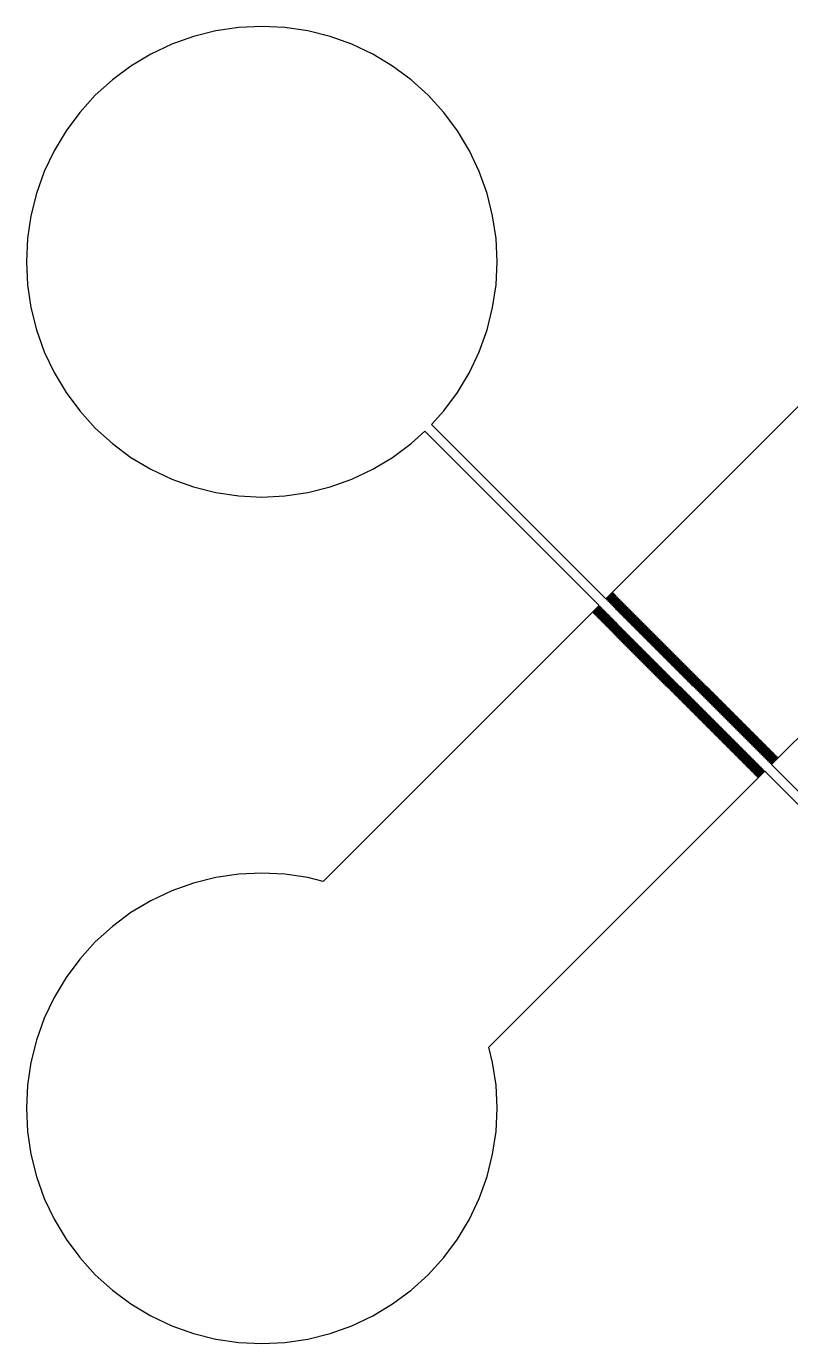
# Model space of a CAD drawing. Extents: x -73 to 181, y -8 to 80.
# Drawn here: x 2 to 10.12, y 2 to 16 of the extents above; entities that cross this region are included whole.
import ezdxf

# ---------------------------------------------------------------- set-up
doc = ezdxf.new("R2010")
doc.units = 0

msp = doc.modelspace()

# ---------------------------------------------------------------- linework, layer by layer
for p, q in [((4.25775, 15.9851), (4.01508, 15.9491)), ((4.50279, 15.9972), (4.25775, 15.9851)), ((4.74785, 15.9851), (4.50279, 15.9972)), ((4.99051, 15.9491), (4.74785, 15.9851)), ((3.77708, 15.8895), (3.54608, 15.8069)), ((4.01508, 15.9491), (3.77708, 15.8895)), ((5.2285, 15.8895), (4.99051, 15.9491)), ((5.4595, 15.8069), (5.2285, 15.8895)), ((3.3243, 15.702), (3.11388, 15.5759)), ((3.54608, 15.8069), (3.3243, 15.702)), ((5.68129, 15.702), (5.4595, 15.8069)), ((5.89171, 15.5759), (5.68129, 15.702)), ((3.11388, 15.5759), (2.91681, 15.4297)), ((6.08878, 15.4297), (5.89171, 15.5759)), ((2.91681, 15.4297), (2.73503, 15.265)), ((6.27057, 15.265), (6.08878, 15.4297)), ((2.73503, 15.265), (2.57027, 15.0832)), ((6.43533, 15.0832), (6.27057, 15.265)), ((2.57027, 15.0832), (2.42413, 14.8861)), ((6.58147, 14.8861), (6.43533, 15.0832)), ((2.42413, 14.8861), (2.29799, 14.6757)), ((6.7076, 14.6757), (6.58147, 14.8861)), ((2.29799, 14.6757), (2.19312, 14.4539)), ((6.81248, 14.4539), (6.7076, 14.6757)), ((2.19312, 14.4539), (2.11046, 14.2229)), ((6.89514, 14.2229), (6.81248, 14.4539)), ((2.11046, 14.2229), (2.05084, 13.9849)), ((6.95474, 13.9849), (6.89514, 14.2229)), ((2.05084, 13.9849), (2.01485, 13.7422)), ((6.99077, 13.7422), (6.95474, 13.9849)), ((2.01485, 13.7422), (2.00281, 13.4972)), ((7.00279, 13.4972), (6.99077, 13.7422)), ((2.00281, 13.4972), (2.01485, 13.2521)), ((6.99075, 13.2521), (7.00279, 13.4972)), ((2.01485, 13.2521), (2.05084, 13.0095)), ((6.95476, 13.0094), (6.99075, 13.2521)), ((2.05084, 13.0095), (2.11046, 12.7715)), ((6.89514, 12.7715), (6.95476, 13.0094)), ((2.11046, 12.7715), (2.19312, 12.5405)), ((6.81248, 12.5405), (6.89514, 12.7715)), ((11.086, 12.8467), (8.155, 9.91568)), ((2.19312, 12.5405), (2.29799, 12.3187)), ((6.7076, 12.3187), (6.81248, 12.5405)), ((2.29799, 12.3187), (2.42413, 12.1083)), ((6.58147, 12.1083), (6.7076, 12.3187)), ((2.42413, 12.1083), (2.57027, 11.9112)), ((6.43533, 11.9112), (6.58147, 12.1083)), ((2.57027, 11.9112), (2.73503, 11.7294)), ((6.30418, 11.7665), (6.43533, 11.9112)), ((8.155, 9.91568), (6.30418, 11.7665)), ((2.73503, 11.7294), (2.91682, 11.5647)), ((6.08879, 11.5647), (6.23349, 11.6958)), ((6.23349, 11.6958), (8.0843, 9.84499)), ((2.91682, 11.5647), (3.11388, 11.4185)), ((5.89172, 11.4185), (6.08879, 11.5647)), ((3.11388, 11.4185), (3.32431, 11.2924)), ((5.68129, 11.2924), (5.89172, 11.4185)), ((3.32431, 11.2924), (3.5461, 11.1875)), ((5.45952, 11.1875), (5.68129, 11.2924)), ((3.5461, 11.1875), (3.7771, 11.1048)), ((3.7771, 11.1048), (4.01508, 11.0452)), ((4.99054, 11.0452), (5.22852, 11.1048)), ((5.22852, 11.1048), (5.45952, 11.1875)), ((9.91568, 8.155), (12.8467, 11.086)), ((4.01508, 11.0452), (4.25777, 11.0092)), ((4.25777, 11.0092), (4.50281, 10.9972)), ((4.50281, 10.9972), (4.74786, 11.0092)), ((4.74786, 11.0092), (4.99054, 11.0452)), ((8.16208, 9.9086), (8.23279, 9.97932)), ((8.23985, 9.97226), (8.16914, 9.90154)), ((8.17621, 9.89447), (8.24692, 9.96518)), ((8.254, 9.95811), (8.18329, 9.88739)), ((8.19035, 9.88033), (8.26106, 9.95103)), ((8.26813, 9.94397), (8.19742, 9.87326)), ((8.2045, 9.86618), (8.27521, 9.93689)), ((8.23279, 9.97932), (8.23985, 9.97226)), ((8.24692, 9.96518), (8.254, 9.95811)), ((8.26106, 9.95103), (8.26813, 9.94397)), ((8.27521, 9.93689), (8.28227, 9.92982)), ((8.0843, 9.84499), (5.15329, 6.91399)), ((8.02066, 9.7672), (8.09138, 9.83791)), ((8.09845, 9.83084), (8.02773, 9.76013)), ((8.03481, 9.75307), (8.10551, 9.82378)), ((8.11259, 9.8167), (8.04187, 9.74599)), ((8.04895, 9.73892), (8.11966, 9.80963)), ((8.12672, 9.80257), (8.05602, 9.73186)), ((8.09138, 9.83791), (8.09845, 9.83084)), ((8.10551, 9.82378), (8.11259, 9.8167)), ((8.11966, 9.80963), (8.12672, 9.80257)), ((8.16914, 9.90154), (8.16208, 9.9086)), ((8.18329, 9.88739), (8.17621, 9.89447)), ((8.19742, 9.87326), (8.19035, 9.88033)), ((8.21156, 9.85912), (8.2045, 9.86618)), ((8.28227, 9.92982), (8.21156, 9.85912)), ((8.21863, 9.85205), (8.28935, 9.92276)), ((8.22571, 9.84497), (8.21863, 9.85205)), ((8.29642, 9.91568), (8.22571, 9.84497)), ((8.23277, 9.83791), (8.3035, 9.90862)), ((8.23984, 9.83084), (8.23277, 9.83791)), ((8.31056, 9.90155), (8.23984, 9.83084)), ((8.24692, 9.82376), (8.31764, 9.89447)), ((8.25398, 9.8167), (8.24692, 9.82376)), ((8.32471, 9.88741), (8.25398, 9.8167)), ((8.26106, 9.80962), (8.33179, 9.88033)), ((8.26813, 9.80255), (8.26106, 9.80962)), ((8.33885, 9.87326), (8.26813, 9.80255)), ((8.27521, 9.79547), (8.34592, 9.8662)), ((8.353, 9.85912), (8.28227, 9.78839)), ((8.28935, 9.92276), (8.29642, 9.91568)), ((8.28935, 9.78133), (8.36006, 9.85205)), ((8.36713, 9.84499), (8.29642, 9.77426)), ((8.3035, 9.90862), (8.31056, 9.90155)), ((8.3035, 9.76718), (8.37421, 9.83791)), ((8.38127, 9.83084), (8.31056, 9.76012)), ((8.31763, 9.75305), (8.38834, 9.82376)), ((8.31764, 9.89447), (8.32471, 9.88741)), ((8.39542, 9.8167), (8.32471, 9.74597)), ((8.33177, 9.73891), (8.40248, 9.80962)), ((8.33179, 9.88033), (8.33885, 9.87326)), ((8.40956, 9.80255), (8.33885, 9.73183)), ((8.34592, 9.8662), (8.353, 9.85912)), ((8.36006, 9.85205), (8.36713, 9.84499)), ((8.37421, 9.83791), (8.38127, 9.83084)), ((8.38834, 9.82376), (8.39542, 9.8167)), ((8.40248, 9.80962), (8.40956, 9.80255)), ((8.02773, 9.76013), (8.02066, 9.7672)), ((8.04187, 9.74599), (8.03481, 9.75307)), ((8.05602, 9.73186), (8.04895, 9.73892)), ((8.0631, 9.72478), (8.1338, 9.79549)), ((8.07016, 9.71771), (8.0631, 9.72478)), ((8.14087, 9.78842), (8.07016, 9.71771)), ((8.07722, 9.71063), (8.14793, 9.78136)), ((8.0843, 9.70357), (8.07722, 9.71063)), ((8.15501, 9.77428), (8.0843, 9.70357)), ((8.09137, 9.69649), (8.16208, 9.76721)), ((8.09843, 9.68942), (8.09137, 9.69649)), ((8.16914, 9.76015), (8.09843, 9.68942)), ((8.10551, 9.68234), (8.17622, 9.75307)), ((8.11258, 9.67528), (8.10551, 9.68234)), ((8.18329, 9.746), (8.11258, 9.67528)), ((8.11966, 9.6682), (8.19037, 9.73892)), ((8.12672, 9.66113), (8.11966, 9.6682)), ((8.19743, 9.73186), (8.12672, 9.66113)), ((8.13379, 9.65407), (8.20451, 9.72478)), ((8.1338, 9.79549), (8.14087, 9.78842)), ((8.21159, 9.71771), (8.14087, 9.64699)), ((8.14793, 9.78136), (8.15501, 9.77428)), ((8.14793, 9.63992), (8.21866, 9.71063)), ((8.22572, 9.70357), (8.155, 9.63286)), ((8.16208, 9.76721), (8.16914, 9.76015)), ((8.16208, 9.62578), (8.2328, 9.69649)), ((8.23987, 9.68942), (8.16914, 9.61871)), ((8.17622, 9.75307), (8.18329, 9.746)), ((8.17622, 9.61165), (8.24693, 9.68236)), ((8.25401, 9.67528), (8.18329, 9.60457)), ((8.19037, 9.73892), (8.19743, 9.73186)), ((8.19037, 9.5975), (8.26108, 9.66821)), ((8.26816, 9.66113), (8.19743, 9.59042)), ((8.20451, 9.72478), (8.21159, 9.71771)), ((8.21866, 9.71063), (8.22572, 9.70357)), ((8.2328, 9.69649), (8.23987, 9.68942)), ((8.24693, 9.68236), (8.25401, 9.67528)), ((8.26108, 9.66821), (8.26816, 9.66113)), ((8.28227, 9.78839), (8.27521, 9.79547)), ((8.29642, 9.77426), (8.28935, 9.78133)), ((8.31056, 9.76012), (8.3035, 9.76718)), ((8.32471, 9.74597), (8.31763, 9.75305)), ((8.33885, 9.73183), (8.33177, 9.73891)), ((8.34592, 9.72476), (8.41663, 9.79547)), ((8.35298, 9.7177), (8.34592, 9.72476)), ((8.42371, 9.78841), (8.35298, 9.7177)), ((8.36006, 9.71062), (8.43077, 9.78133)), ((8.36713, 9.70355), (8.36006, 9.71062)), ((8.43785, 9.77426), (8.36713, 9.70355)), ((8.37419, 9.69649), (8.44492, 9.7672)), ((8.38127, 9.68941), (8.37419, 9.69649)), ((8.452, 9.76012), (8.38127, 9.68941)), ((8.38834, 9.68234), (8.45906, 9.75305)), ((8.3954, 9.67526), (8.38834, 9.68234)), ((8.46613, 9.74599), (8.3954, 9.67526)), ((8.40248, 9.6682), (8.47321, 9.73891)), ((8.40955, 9.66112), (8.40248, 9.6682)), ((8.48027, 9.73184), (8.40955, 9.66112)), ((8.41663, 9.79547), (8.42371, 9.78841)), ((8.41663, 9.65405), (8.48734, 9.72478)), ((8.49442, 9.7177), (8.42371, 9.64697)), ((8.43077, 9.78133), (8.43785, 9.77426)), ((8.43077, 9.63991), (8.50148, 9.71063)), ((8.50856, 9.70355), (8.43785, 9.63283)), ((8.44492, 9.7672), (8.452, 9.76012)), ((8.44492, 9.62576), (8.51562, 9.69649)), ((8.52269, 9.68942), (8.45198, 9.6187)), ((8.45906, 9.75305), (8.46613, 9.74599)), ((8.45906, 9.61162), (8.52977, 9.68234)), ((8.53683, 9.67526), (8.46613, 9.60455)), ((8.47319, 9.59749), (8.5439, 9.6682)), ((8.47321, 9.73891), (8.48027, 9.73184)), ((8.55098, 9.66112), (8.48027, 9.59041)), ((8.48734, 9.72478), (8.49442, 9.7177)), ((8.50148, 9.71063), (8.50856, 9.70355)), ((8.51562, 9.69649), (8.52269, 9.68942)), ((8.52977, 9.68234), (8.53683, 9.67526)), ((8.5439, 9.6682), (8.55098, 9.66112)), ((8.14087, 9.64699), (8.13379, 9.65407)), ((8.155, 9.63286), (8.14793, 9.63992)), ((8.16914, 9.61871), (8.16208, 9.62578)), ((8.18329, 9.60457), (8.17622, 9.61165)), ((8.19743, 9.59042), (8.19037, 9.5975)), ((8.20451, 9.58336), (8.27522, 9.65407)), ((8.21158, 9.57628), (8.20451, 9.58336)), ((8.28229, 9.647), (8.21158, 9.57628)), ((8.21866, 9.56921), (8.28937, 9.63992)), ((8.22572, 9.56213), (8.21866, 9.56921)), ((8.29643, 9.63286), (8.22572, 9.56213)), ((8.23279, 9.55507), (8.3035, 9.62579)), ((8.23987, 9.54799), (8.23279, 9.55507)), ((8.31058, 9.61871), (8.23987, 9.54799)), ((8.24693, 9.54092), (8.31764, 9.61165)), ((8.254, 9.53386), (8.24693, 9.54092)), ((8.32472, 9.60458), (8.254, 9.53386)), ((8.26108, 9.52678), (8.33179, 9.5975)), ((8.26814, 9.51971), (8.26108, 9.52678)), ((8.33887, 9.59044), (8.26814, 9.51971)), ((8.27521, 9.51265), (8.34593, 9.58336)), ((8.27522, 9.65407), (8.28229, 9.647)), ((8.35301, 9.57628), (8.28229, 9.50557)), ((8.28935, 9.4985), (8.36008, 9.56921)), ((8.28937, 9.63992), (8.29643, 9.63286)), ((8.36716, 9.56213), (8.29643, 9.49142)), ((8.3035, 9.62579), (8.31058, 9.61871)), ((8.3035, 9.48436), (8.37422, 9.55507)), ((8.38129, 9.548), (8.31056, 9.47729)), ((8.31764, 9.61165), (8.32472, 9.60458)), ((8.31764, 9.47021), (8.38837, 9.54092)), ((8.39543, 9.53386), (8.32472, 9.46315)), ((8.33179, 9.5975), (8.33887, 9.59044)), ((8.33179, 9.45609), (8.4025, 9.52679)), ((8.40958, 9.51971), (8.33887, 9.44901)), ((8.34593, 9.58336), (8.35301, 9.57628)), ((8.36008, 9.56921), (8.36716, 9.56213)), ((8.37422, 9.55507), (8.38129, 9.548)), ((8.38837, 9.54092), (8.39543, 9.53386)), ((8.4025, 9.52679), (8.40958, 9.51971)), ((8.42371, 9.64697), (8.41663, 9.65405)), ((8.43785, 9.63283), (8.43077, 9.63991)), ((8.45198, 9.6187), (8.44492, 9.62576)), ((8.46613, 9.60455), (8.45906, 9.61162)), ((8.48027, 9.59041), (8.47319, 9.59749)), ((8.48734, 9.58334), (8.55804, 9.65405)), ((8.4944, 9.57628), (8.48734, 9.58334)), ((8.56512, 9.64699), (8.4944, 9.57628)), ((8.50148, 9.5692), (8.57219, 9.63991)), ((8.50854, 9.56213), (8.50148, 9.5692)), ((8.57927, 9.63284), (8.50854, 9.56213)), ((8.51562, 9.55505), (8.58633, 9.62576)), ((8.52269, 9.54799), (8.51562, 9.55505)), ((8.59341, 9.6187), (8.52269, 9.54799)), ((8.52975, 9.54092), (8.60048, 9.61163)), ((8.53683, 9.53384), (8.52975, 9.54092)), ((8.60756, 9.60455), (8.53683, 9.53384)), ((8.5439, 9.52678), (8.61462, 9.59749)), ((8.55098, 9.5197), (8.5439, 9.52678)), ((8.62169, 9.59042), (8.55098, 9.5197)), ((8.55804, 9.65405), (8.56512, 9.64699)), ((8.55804, 9.51263), (8.62877, 9.58334)), ((8.63583, 9.57628), (8.56512, 9.50555)), ((8.57219, 9.63991), (8.57927, 9.63284)), ((8.57219, 9.49849), (8.6429, 9.56921)), ((8.64998, 9.56213), (8.57927, 9.49141)), ((8.58633, 9.62576), (8.59341, 9.6187)), ((8.58633, 9.48434), (8.65704, 9.55507)), ((8.66411, 9.54799), (8.5934, 9.47728)), ((8.60048, 9.61163), (8.60756, 9.60455)), ((8.60048, 9.4702), (8.67119, 9.54092)), ((8.67825, 9.53384), (8.60754, 9.46313)), ((8.61462, 9.59749), (8.62169, 9.59042)), ((8.61462, 9.45605), (8.68533, 9.52678)), ((8.6924, 9.5197), (8.62169, 9.44899)), ((8.62877, 9.58334), (8.63583, 9.57628)), ((8.6429, 9.56921), (8.64998, 9.56213)), ((8.65704, 9.55507), (8.66411, 9.54799)), ((8.67119, 9.54092), (8.67825, 9.53384)), ((8.68533, 9.52678), (8.6924, 9.5197)), ((8.28229, 9.50557), (8.27521, 9.51265)), ((8.29643, 9.49142), (8.28935, 9.4985)), ((8.31056, 9.47729), (8.3035, 9.48436)), ((8.32472, 9.46315), (8.31764, 9.47021)), ((8.33887, 9.44901), (8.33179, 9.45609)), ((8.34593, 9.44194), (8.41664, 9.51265)), ((8.353, 9.43486), (8.34593, 9.44194)), ((8.42371, 9.50558), (8.353, 9.43486)), ((8.36008, 9.4278), (8.43079, 9.4985)), ((8.36714, 9.42072), (8.36008, 9.4278)), ((8.43785, 9.49144), (8.36714, 9.42072)), ((8.37422, 9.41365), (8.44493, 9.48436)), ((8.38129, 9.40657), (8.37422, 9.41365)), ((8.452, 9.47729), (8.38129, 9.40657)), ((8.38835, 9.39951), (8.45906, 9.47023)), ((8.39543, 9.39243), (8.38835, 9.39951)), ((8.46614, 9.46315), (8.39543, 9.39243)), ((8.4025, 9.38536), (8.47321, 9.45609)), ((8.40956, 9.3783), (8.4025, 9.38536)), ((8.48029, 9.44901), (8.40956, 9.3783)), ((8.41664, 9.51265), (8.42371, 9.50558)), ((8.41664, 9.37122), (8.48735, 9.44194)), ((8.49443, 9.43486), (8.42371, 9.36415)), ((8.43077, 9.35709), (8.5015, 9.4278)), ((8.43079, 9.4985), (8.43785, 9.49144)), ((8.50858, 9.42072), (8.43785, 9.35001)), ((8.44492, 9.34294), (8.51564, 9.41365)), ((8.44493, 9.48436), (8.452, 9.47729)), ((8.52271, 9.40659), (8.452, 9.33588)), ((8.45906, 9.47023), (8.46614, 9.46315)), ((8.45906, 9.3288), (8.52979, 9.39951)), ((8.53685, 9.39244), (8.46614, 9.32173)), ((8.47321, 9.45609), (8.48029, 9.44901)), ((8.47321, 9.31465), (8.54393, 9.38536)), ((8.55099, 9.3783), (8.48029, 9.30759)), ((8.48735, 9.44194), (8.49443, 9.43486)), ((8.5015, 9.4278), (8.50858, 9.42072)), ((8.51564, 9.41365), (8.52271, 9.40659)), ((8.52979, 9.39951), (8.53685, 9.39244)), ((8.54393, 9.38536), (8.55099, 9.3783)), ((8.56512, 9.50555), (8.55804, 9.51263)), ((8.57927, 9.49141), (8.57219, 9.49849)), ((8.5934, 9.47728), (8.58633, 9.48434)), ((8.60754, 9.46313), (8.60048, 9.4702)), ((8.62169, 9.44899), (8.61462, 9.45605)), ((8.62875, 9.44193), (8.69946, 9.51263)), ((8.63583, 9.43484), (8.62875, 9.44193)), ((8.70654, 9.50555), (8.63583, 9.43484)), ((8.6429, 9.42778), (8.71361, 9.49849)), ((8.64996, 9.42072), (8.6429, 9.42778)), ((8.72069, 9.49142), (8.64996, 9.42072)), ((8.65704, 9.41364), (8.72775, 9.48434)), ((8.66411, 9.40657), (8.65704, 9.41364)), ((8.73483, 9.47728), (8.66411, 9.40657)), ((8.67117, 9.39951), (8.7419, 9.47021)), ((8.67825, 9.39243), (8.67117, 9.39951)), ((8.74898, 9.46313), (8.67825, 9.39243)), ((8.68532, 9.38536), (8.75604, 9.45607)), ((8.6924, 9.37828), (8.68532, 9.38536)), ((8.76312, 9.44899), (8.6924, 9.37828)), ((8.69946, 9.51263), (8.70654, 9.50555)), ((8.69946, 9.37122), (8.77019, 9.44193)), ((8.77725, 9.43486), (8.70654, 9.36414)), ((8.71361, 9.49849), (8.72069, 9.49142)), ((8.71361, 9.35706), (8.78433, 9.42778)), ((8.7914, 9.42072), (8.72069, 9.34999)), ((8.72775, 9.48434), (8.73483, 9.47728)), ((8.72775, 9.34293), (8.79846, 9.41365)), ((8.80554, 9.40657), (8.73483, 9.33585)), ((8.7419, 9.47021), (8.74898, 9.46313)), ((8.7419, 9.32878), (8.81261, 9.39951)), ((8.81967, 9.39243), (8.74896, 9.32172)), ((8.75604, 9.45607), (8.76312, 9.44899)), ((8.75604, 9.31464), (8.82675, 9.38536)), ((8.83382, 9.37828), (8.76311, 9.30757)), ((8.77019, 9.44193), (8.77725, 9.43486)), ((8.78433, 9.42778), (8.7914, 9.42072)), ((8.79846, 9.41365), (8.80554, 9.40657)), ((8.81261, 9.39951), (8.81967, 9.39243)), ((8.82675, 9.38536), (8.83382, 9.37828)), ((8.42371, 9.36415), (8.41664, 9.37122)), ((8.43785, 9.35001), (8.43077, 9.35709)), ((8.452, 9.33588), (8.44492, 9.34294)), ((8.46614, 9.32173), (8.45906, 9.3288)), ((8.48029, 9.30759), (8.47321, 9.31465)), ((8.48735, 9.30052), (8.55806, 9.37123)), ((8.49443, 9.29344), (8.48735, 9.30052)), ((8.56514, 9.36415), (8.49443, 9.29344)), ((8.5015, 9.28638), (8.5722, 9.35709)), ((8.50856, 9.2793), (8.5015, 9.28638)), ((8.57927, 9.35002), (8.50856, 9.2793)), ((8.51564, 9.27223), (8.58635, 9.34294)), ((8.52271, 9.26515), (8.51564, 9.27223)), ((8.59341, 9.33588), (8.52271, 9.26515)), ((8.52977, 9.25809), (8.60048, 9.32881)), ((8.53685, 9.25101), (8.52977, 9.25809)), ((8.60756, 9.32173), (8.53685, 9.25101)), ((8.54391, 9.24394), (8.61462, 9.31467)), ((8.55099, 9.23686), (8.54391, 9.24394)), ((8.6217, 9.30759), (8.55099, 9.23686)), ((8.55806, 9.37123), (8.56514, 9.36415)), ((8.55806, 9.2298), (8.62877, 9.30052)), ((8.63585, 9.29344), (8.56512, 9.22273)), ((8.5722, 9.35709), (8.57927, 9.35002)), ((8.5722, 9.21565), (8.64293, 9.28638)), ((8.64999, 9.2793), (8.57927, 9.20859)), ((8.58633, 9.20152), (8.65706, 9.27223)), ((8.58635, 9.34294), (8.59341, 9.33588)), ((8.66414, 9.26515), (8.59341, 9.19444)), ((8.60048, 9.32881), (8.60756, 9.32173)), ((8.60048, 9.18738), (8.6712, 9.25809)), ((8.67827, 9.25102), (8.60756, 9.18031)), ((8.61462, 9.31467), (8.6217, 9.30759)), ((8.61462, 9.17323), (8.68535, 9.24394)), ((8.69241, 9.23688), (8.6217, 9.16617)), ((8.62877, 9.30052), (8.63585, 9.29344)), ((8.64293, 9.28638), (8.64999, 9.2793)), ((8.65706, 9.27223), (8.66414, 9.26515)), ((8.6712, 9.25809), (8.67827, 9.25102)), ((8.68535, 9.24394), (8.69241, 9.23688)), ((8.70654, 9.36414), (8.69946, 9.37122)), ((8.72069, 9.34999), (8.71361, 9.35706)), ((8.73483, 9.33585), (8.72775, 9.34293)), ((8.74896, 9.32172), (8.7419, 9.32878)), ((8.76311, 9.30757), (8.75604, 9.31464)), ((8.77017, 9.30051), (8.8409, 9.37122)), ((8.77725, 9.29343), (8.77017, 9.30051)), ((8.84796, 9.36414), (8.77725, 9.29343)), ((8.78432, 9.28636), (8.85504, 9.35707)), ((8.7914, 9.27928), (8.78432, 9.28636)), ((8.86211, 9.34999), (8.7914, 9.27928)), ((8.79846, 9.27222), (8.86919, 9.34293)), ((8.80553, 9.26515), (8.79846, 9.27222)), ((8.87625, 9.33586), (8.80553, 9.26515)), ((8.81261, 9.25807), (8.88333, 9.32878)), ((8.81967, 9.25101), (8.81261, 9.25807)), ((8.8904, 9.32172), (8.81967, 9.25101)), ((8.82674, 9.24393), (8.89746, 9.31465)), ((8.83382, 9.23686), (8.82674, 9.24393)), ((8.90454, 9.30757), (8.83382, 9.23686)), ((8.8409, 9.37122), (8.84796, 9.36414)), ((8.8409, 9.22978), (8.91161, 9.30051)), ((8.91867, 9.29344), (8.84796, 9.22272)), ((8.85504, 9.35707), (8.86211, 9.34999)), ((8.85504, 9.21564), (8.92575, 9.28636)), ((8.93282, 9.2793), (8.86211, 9.20857)), ((8.86919, 9.34293), (8.87625, 9.33586)), ((8.86919, 9.20149), (8.9399, 9.27222)), ((8.94696, 9.26515), (8.87625, 9.19443)), ((8.88332, 9.18736), (8.95403, 9.25807)), ((8.88333, 9.32878), (8.8904, 9.32172)), ((8.96111, 9.25101), (8.8904, 9.18028)), ((8.89746, 9.31465), (8.90454, 9.30757)), ((8.89746, 9.17322), (8.96817, 9.24393)), ((8.97523, 9.23686), (8.90453, 9.16615)), ((8.91161, 9.30051), (8.91867, 9.29344)), ((8.92575, 9.28636), (8.93282, 9.2793)), ((8.9399, 9.27222), (8.94696, 9.26515)), ((8.95403, 9.25807), (8.96111, 9.25101)), ((8.96817, 9.24393), (8.97523, 9.23686)), ((8.56512, 9.22273), (8.55806, 9.2298)), ((8.57927, 9.20859), (8.5722, 9.21565)), ((8.59341, 9.19444), (8.58633, 9.20152)), ((8.60756, 9.18031), (8.60048, 9.18738)), ((8.6217, 9.16617), (8.61462, 9.17323)), ((8.62877, 9.15909), (8.69948, 9.22981)), ((8.63585, 9.15202), (8.62877, 9.15909)), ((8.70656, 9.22273), (8.63585, 9.15202)), ((8.64291, 9.14494), (8.71362, 9.21567)), ((8.64999, 9.13788), (8.64291, 9.14494)), ((8.7207, 9.20859), (8.64999, 9.13788)), ((8.65706, 9.1308), (8.72777, 9.20152)), ((8.66412, 9.12373), (8.65706, 9.1308)), ((8.73483, 9.19446), (8.66412, 9.12373)), ((8.6712, 9.11665), (8.74191, 9.18738)), ((8.67827, 9.10959), (8.6712, 9.11665)), ((8.74898, 9.18031), (8.67827, 9.10959)), ((8.68533, 9.10252), (8.75606, 9.17325)), ((8.69241, 9.09544), (8.68533, 9.10252)), ((8.76312, 9.16617), (8.69241, 9.09544)), ((8.69948, 9.22981), (8.70656, 9.22273)), ((8.69948, 9.08838), (8.7702, 9.15909)), ((8.77727, 9.15202), (8.70654, 9.08131)), ((8.71362, 9.21567), (8.7207, 9.20859)), ((8.71362, 9.07423), (8.78435, 9.14494)), ((8.79141, 9.13788), (8.72069, 9.06717)), ((8.72777, 9.20152), (8.73483, 9.19446)), ((8.72777, 9.06009), (8.79849, 9.1308)), ((8.80556, 9.12373), (8.73483, 9.05302)), ((8.74191, 9.18738), (8.74898, 9.18031)), ((8.74191, 9.04596), (8.81262, 9.11667)), ((8.8197, 9.10959), (8.74898, 9.03888)), ((8.75606, 9.17325), (8.76312, 9.16617)), ((8.75606, 9.03181), (8.82677, 9.10252)), ((8.7702, 9.15909), (8.77727, 9.15202)), ((8.78435, 9.14494), (8.79141, 9.13788)), ((8.79849, 9.1308), (8.80556, 9.12373)), ((8.81262, 9.11667), (8.8197, 9.10959)), ((8.82677, 9.10252), (8.83383, 9.09546)), ((8.84796, 9.22272), (8.8409, 9.22978)), ((8.86211, 9.20857), (8.85504, 9.21564)), ((8.87625, 9.19443), (8.86919, 9.20149)), ((8.8904, 9.18028), (8.88332, 9.18736)), ((8.90453, 9.16615), (8.89746, 9.17322)), ((8.91161, 9.15907), (8.98232, 9.22978)), ((8.91867, 9.15201), (8.91161, 9.15907)), ((8.98938, 9.22272), (8.91867, 9.15201)), ((8.92574, 9.14494), (8.99646, 9.21565)), ((8.93282, 9.13786), (8.92574, 9.14494)), ((9.00352, 9.20857), (8.93282, 9.13786)), ((8.93988, 9.1308), (9.0106, 9.20151)), ((8.94695, 9.12373), (8.93988, 9.1308)), ((9.01767, 9.19444), (8.94695, 9.12373)), ((8.95403, 9.11665), (9.02475, 9.18736)), ((8.96109, 9.10959), (8.95403, 9.11665)), ((9.03181, 9.1803), (8.96109, 9.10959)), ((8.96817, 9.10251), (9.03889, 9.17322)), ((8.97523, 9.09544), (8.96817, 9.10251)), ((9.04596, 9.16615), (8.97523, 9.09544)), ((8.98232, 9.22978), (8.98938, 9.22272)), ((8.98232, 9.08836), (9.05302, 9.15909)), ((9.0601, 9.15201), (8.98938, 9.0813)), ((8.99646, 9.21565), (9.00352, 9.20857)), ((8.99646, 9.07422), (9.06717, 9.14494)), ((9.07423, 9.13788), (9.00352, 9.06715)), ((9.0106, 9.20151), (9.01767, 9.19444)), ((9.0106, 9.06007), (9.08131, 9.1308)), ((9.08838, 9.12373), (9.01767, 9.05301)), ((9.02473, 9.04594), (9.09544, 9.11665)), ((9.02475, 9.18736), (9.03181, 9.1803)), ((9.10252, 9.10959), (9.03181, 9.03886)), ((9.03886, 9.03181), (9.10959, 9.10252)), ((9.03889, 9.17322), (9.04596, 9.16615)), ((9.05302, 9.15909), (9.0601, 9.15201)), ((9.06717, 9.14494), (9.07423, 9.13788)), ((9.08131, 9.1308), (9.08838, 9.12373)), ((9.09544, 9.11665), (9.10252, 9.10959)), ((9.10959, 9.10252), (9.11665, 9.09544)), ((8.70654, 9.08131), (8.69948, 9.08838)), ((8.72069, 9.06717), (8.71362, 9.07423)), ((8.73483, 9.05302), (8.72777, 9.06009)), ((8.74898, 9.03888), (8.74191, 9.04596)), ((8.76312, 9.02475), (8.75606, 9.03181)), ((8.83383, 9.09546), (8.76312, 9.02475)), ((8.7702, 9.01767), (8.84091, 9.08838)), ((8.77727, 9.0106), (8.7702, 9.01767)), ((8.84798, 9.08131), (8.77727, 9.0106)), ((8.78433, 9.00352), (8.85504, 9.07425)), ((8.79141, 8.99646), (8.78433, 9.00352)), ((8.86212, 9.06717), (8.79141, 8.99646)), ((8.79848, 8.98938), (8.86919, 9.0601)), ((8.80554, 8.98232), (8.79848, 8.98938)), ((8.87625, 9.05304), (8.80554, 8.98232)), ((8.81262, 8.97523), (8.88333, 9.04596)), ((8.81969, 8.96817), (8.81262, 8.97523)), ((8.8904, 9.03889), (8.81969, 8.96817)), ((8.82677, 8.96109), (8.89748, 9.03181)), ((8.83383, 8.95403), (8.82677, 8.96109)), ((8.90454, 9.02475), (8.83383, 8.95403)), ((8.8409, 8.94696), (8.91162, 9.01767)), ((8.84091, 9.08838), (8.84798, 9.08131)), ((8.91869, 9.0106), (8.84798, 8.93988)), ((8.85504, 9.07425), (8.86212, 9.06717)), ((8.85504, 8.93282), (8.92577, 9.00352)), ((8.93283, 8.99646), (8.86211, 8.92575)), ((8.86919, 9.0601), (8.87625, 9.05304)), ((8.86919, 8.91867), (8.93991, 8.98938)), ((8.94698, 8.98232), (8.87625, 8.91161)), ((8.88333, 9.04596), (8.8904, 9.03889)), ((8.88333, 8.90454), (8.95404, 8.97525)), ((8.96112, 8.96817), (8.8904, 8.89746)), ((8.89746, 8.8904), (8.96817, 8.96112)), ((8.89748, 9.03181), (8.90454, 9.02475)), ((8.91162, 9.01767), (8.91869, 9.0106)), ((8.92577, 9.00352), (8.93283, 8.99646)), ((8.93991, 8.98938), (8.94698, 8.98232)), ((8.95404, 8.97525), (8.96112, 8.96817)), ((8.96817, 8.96112), (8.97525, 8.95404)), ((8.98938, 9.0813), (8.98232, 9.08836)), ((9.00352, 9.06715), (8.99646, 9.07422)), ((9.01767, 9.05301), (9.0106, 9.06007)), ((9.03181, 9.03886), (9.02473, 9.04594)), ((9.04594, 9.02473), (9.03886, 9.03181)), ((9.11665, 9.09544), (9.04594, 9.02473)), ((9.05301, 9.01767), (9.12373, 9.08838)), ((9.06007, 9.0106), (9.05301, 9.01767)), ((9.1308, 9.08131), (9.06007, 9.0106)), ((9.06715, 9.00352), (9.13788, 9.07423)), ((9.07422, 8.99646), (9.06715, 9.00352)), ((9.14494, 9.06717), (9.07422, 8.99646)), ((9.0813, 8.98938), (9.15201, 9.0601)), ((9.08836, 8.98232), (9.0813, 8.98938)), ((9.15909, 9.05302), (9.08836, 8.98232)), ((9.09544, 8.97523), (9.16615, 9.04596)), ((9.10251, 8.96817), (9.09544, 8.97523)), ((9.17322, 9.03889), (9.10251, 8.96817)), ((9.10959, 8.96109), (9.1803, 9.03181)), ((9.11665, 8.95403), (9.10959, 8.96109)), ((9.18736, 9.02475), (9.11665, 8.95403)), ((9.12373, 9.08838), (9.1308, 9.08131)), ((9.12373, 8.94695), (9.19444, 9.01767)), ((9.20151, 9.0106), (9.1308, 8.93988)), ((9.13786, 8.93282), (9.20857, 9.00352)), ((9.13788, 9.07423), (9.14494, 9.06717)), ((9.21565, 8.99646), (9.14494, 8.92574)), ((9.15201, 9.0601), (9.15909, 9.05302)), ((9.15201, 8.91867), (9.22272, 8.98938)), ((9.22978, 8.98232), (9.15907, 8.91161)), ((9.16615, 9.04596), (9.17322, 9.03889)), ((9.16615, 8.90453), (9.23686, 8.97523)), ((9.24393, 8.96817), (9.17322, 8.89746)), ((9.18028, 8.8904), (9.25101, 8.96111)), ((9.1803, 9.03181), (9.18736, 9.02475)), ((9.19444, 9.01767), (9.20151, 9.0106)), ((9.20857, 9.00352), (9.21565, 8.99646)), ((9.22272, 8.98938), (9.22978, 8.98232)), ((9.23686, 8.97523), (9.24393, 8.96817)), ((9.25101, 8.96111), (9.25807, 8.95403)), ((8.84798, 8.93988), (8.8409, 8.94696)), ((8.86211, 8.92575), (8.85504, 8.93282)), ((8.87625, 8.91161), (8.86919, 8.91867)), ((8.8904, 8.89746), (8.88333, 8.90454)), ((8.90454, 8.88333), (8.89746, 8.8904)), ((8.97525, 8.95404), (8.90454, 8.88333)), ((8.91161, 8.87625), (8.98232, 8.94698)), ((8.91867, 8.86919), (8.91161, 8.87625)), ((8.98938, 8.93991), (8.91867, 8.86919)), ((8.92575, 8.86211), (8.99646, 8.93283)), ((8.93282, 8.85504), (8.92575, 8.86211)), ((9.00352, 8.92577), (8.93282, 8.85504)), ((8.93988, 8.84798), (9.0106, 8.91869)), ((8.94696, 8.8409), (8.93988, 8.84798)), ((9.01767, 8.91162), (8.94696, 8.8409)), ((8.95403, 8.83383), (9.02475, 8.90454)), ((8.96109, 8.82677), (8.95403, 8.83383)), ((9.03181, 8.89748), (8.96109, 8.82677)), ((8.96817, 8.81969), (9.03889, 8.8904)), ((8.97523, 8.81262), (8.96817, 8.81969)), ((9.04596, 8.88333), (8.97523, 8.81262)), ((8.98232, 8.94698), (8.98938, 8.93991)), ((8.98232, 8.80554), (9.05304, 8.87625)), ((9.0601, 8.86919), (8.98938, 8.79848)), ((8.99646, 8.93283), (9.00352, 8.92577)), ((8.99646, 8.79141), (9.06717, 8.86212)), ((9.07425, 8.85504), (9.00352, 8.78433)), ((9.0106, 8.91869), (9.01767, 8.91162)), ((9.0106, 8.77727), (9.08131, 8.84798)), ((9.08838, 8.84091), (9.01767, 8.7702)), ((9.02475, 8.90454), (9.03181, 8.89748)), ((9.02475, 8.76312), (9.09546, 8.83383)), ((9.10252, 8.82677), (9.03181, 8.75606)), ((9.03888, 8.74898), (9.10959, 8.8197)), ((9.03889, 8.8904), (9.04596, 8.88333)), ((9.05304, 8.87625), (9.0601, 8.86919)), ((9.06717, 8.86212), (9.07425, 8.85504)), ((9.08131, 8.84798), (9.08838, 8.84091)), ((9.09546, 8.83383), (9.10252, 8.82677)), ((9.10959, 8.8197), (9.11667, 8.81262)), ((9.1308, 8.93988), (9.12373, 8.94695)), ((9.14494, 8.92574), (9.13786, 8.93282)), ((9.15907, 8.91161), (9.15201, 8.91867)), ((9.17322, 8.89746), (9.16615, 8.90453)), ((9.18736, 8.88332), (9.18028, 8.8904)), ((9.25807, 8.95403), (9.18736, 8.88332)), ((9.19443, 8.87625), (9.26515, 8.94696)), ((9.20149, 8.86919), (9.19443, 8.87625)), ((9.27222, 8.9399), (9.20149, 8.86919)), ((9.20857, 8.86211), (9.2793, 8.93282)), ((9.21564, 8.85504), (9.20857, 8.86211)), ((9.28636, 8.92575), (9.21564, 8.85504)), ((9.22272, 8.84796), (9.29344, 8.91867)), ((9.22978, 8.8409), (9.22272, 8.84796)), ((9.30051, 8.91161), (9.22978, 8.8409)), ((9.23686, 8.83382), (9.30757, 8.90454)), ((9.24393, 8.82674), (9.23686, 8.83382)), ((9.31465, 8.89746), (9.24393, 8.82674)), ((9.25101, 8.81967), (9.32172, 8.8904)), ((9.25807, 8.81261), (9.25101, 8.81967)), ((9.32878, 8.88333), (9.25807, 8.81261)), ((9.26515, 8.94696), (9.27222, 8.9399)), ((9.26515, 8.80553), (9.33586, 8.87625)), ((9.34293, 8.86919), (9.27222, 8.79846)), ((9.27928, 8.7914), (9.34999, 8.86211)), ((9.2793, 8.93282), (9.28636, 8.92575)), ((9.35707, 8.85504), (9.28636, 8.78432)), ((9.29343, 8.77725), (9.36414, 8.84796)), ((9.29344, 8.91867), (9.30051, 8.91161)), ((9.37122, 8.8409), (9.30051, 8.77017)), ((9.30757, 8.90454), (9.31465, 8.89746)), ((9.30757, 8.76311), (9.37828, 8.83382)), ((9.38536, 8.82675), (9.31464, 8.75604)), ((9.32172, 8.8904), (9.32878, 8.88333)), ((9.32172, 8.74896), (9.39243, 8.81967)), ((9.33586, 8.87625), (9.34293, 8.86919)), ((9.34999, 8.86211), (9.35707, 8.85504)), ((9.36414, 8.84796), (9.37122, 8.8409)), ((9.37828, 8.83382), (9.38536, 8.82675)), ((9.39243, 8.81967), (9.39951, 8.81261)), ((8.98938, 8.79848), (8.98232, 8.80554)), ((9.00352, 8.78433), (8.99646, 8.79141)), ((9.01767, 8.7702), (9.0106, 8.77727)), ((9.03181, 8.75606), (9.02475, 8.76312)), ((9.04596, 8.74191), (9.03888, 8.74898)), ((9.11667, 8.81262), (9.04596, 8.74191)), ((9.05302, 8.73483), (9.12373, 8.80556)), ((9.06009, 8.72777), (9.05302, 8.73483)), ((9.1308, 8.79849), (9.06009, 8.72777)), ((9.06717, 8.72069), (9.13788, 8.79141)), ((9.07423, 8.71362), (9.06717, 8.72069)), ((9.14494, 8.78435), (9.07423, 8.71362)), ((9.08131, 8.70654), (9.15202, 8.77727)), ((9.08838, 8.69948), (9.08131, 8.70654)), ((9.15909, 8.7702), (9.08838, 8.69948)), ((9.09544, 8.69241), (9.16617, 8.76312)), ((9.10252, 8.68533), (9.09544, 8.69241)), ((9.17325, 8.75606), (9.10252, 8.68533)), ((9.10959, 8.67827), (9.18031, 8.74898)), ((9.11665, 8.6712), (9.10959, 8.67827)), ((9.18738, 8.74191), (9.11665, 8.6712)), ((9.12373, 8.80556), (9.1308, 8.79849)), ((9.12373, 8.66412), (9.19446, 8.73483)), ((9.20152, 8.72777), (9.1308, 8.65706)), ((9.13788, 8.79141), (9.14494, 8.78435)), ((9.13788, 8.64999), (9.20859, 8.7207)), ((9.21567, 8.71362), (9.14494, 8.64291)), ((9.15202, 8.77727), (9.15909, 8.7702)), ((9.15202, 8.63585), (9.22273, 8.70656)), ((9.22981, 8.69948), (9.15909, 8.62877)), ((9.16617, 8.76312), (9.17325, 8.75606)), ((9.16617, 8.6217), (9.23688, 8.69241)), ((9.24394, 8.68535), (9.17323, 8.61462)), ((9.18031, 8.74898), (9.18738, 8.74191)), ((9.18031, 8.60756), (9.25102, 8.67827)), ((9.19446, 8.73483), (9.20152, 8.72777)), ((9.20859, 8.7207), (9.21567, 8.71362)), ((9.22273, 8.70656), (9.22981, 8.69948)), ((9.23688, 8.69241), (9.24394, 8.68535)), ((9.25102, 8.67827), (9.25809, 8.6712)), ((9.27222, 8.79846), (9.26515, 8.80553)), ((9.28636, 8.78432), (9.27928, 8.7914)), ((9.30051, 8.77017), (9.29343, 8.77725)), ((9.31464, 8.75604), (9.30757, 8.76311)), ((9.32878, 8.7419), (9.32172, 8.74896)), ((9.39951, 8.81261), (9.32878, 8.7419)), ((9.33585, 8.73483), (9.40657, 8.80554)), ((9.34293, 8.72775), (9.33585, 8.73483)), ((9.41365, 8.79846), (9.34293, 8.72775)), ((9.34999, 8.72069), (9.42072, 8.7914)), ((9.35706, 8.71361), (9.34999, 8.72069)), ((9.42778, 8.78433), (9.35706, 8.71361)), ((9.36414, 8.70654), (9.43486, 8.77725)), ((9.37122, 8.69946), (9.36414, 8.70654)), ((9.44193, 8.77019), (9.37122, 8.69946)), ((9.37828, 8.6924), (9.44899, 8.76312)), ((9.38536, 8.68532), (9.37828, 8.6924)), ((9.45607, 8.75604), (9.38536, 8.68532)), ((9.39243, 8.67825), (9.46313, 8.74898)), ((9.39951, 8.67117), (9.39243, 8.67825)), ((9.47021, 8.7419), (9.39951, 8.67117)), ((9.40657, 8.80554), (9.41365, 8.79846)), ((9.40657, 8.66411), (9.47728, 8.73483)), ((9.48434, 8.72775), (9.41364, 8.65704)), ((9.42072, 8.7914), (9.42778, 8.78433)), ((9.42072, 8.64996), (9.49142, 8.72069)), ((9.49849, 8.71361), (9.42778, 8.6429)), ((9.43484, 8.63583), (9.50555, 8.70654)), ((9.43486, 8.77725), (9.44193, 8.77019)), ((9.51263, 8.69946), (9.44193, 8.62875)), ((9.44899, 8.76312), (9.45607, 8.75604)), ((9.44899, 8.62169), (9.5197, 8.6924)), ((9.52678, 8.68533), (9.45605, 8.61462)), ((9.46313, 8.74898), (9.47021, 8.7419)), ((9.46313, 8.60754), (9.53384, 8.67825)), ((9.47728, 8.73483), (9.48434, 8.72775)), ((9.49142, 8.72069), (9.49849, 8.71361)), ((9.50555, 8.70654), (9.51263, 8.69946)), ((9.5197, 8.6924), (9.52678, 8.68533)), ((9.53384, 8.67825), (9.54092, 8.67119)), ((9.1308, 8.65706), (9.12373, 8.66412)), ((9.14494, 8.64291), (9.13788, 8.64999)), ((9.15909, 8.62877), (9.15202, 8.63585)), ((9.17323, 8.61462), (9.16617, 8.6217)), ((9.18738, 8.60048), (9.18031, 8.60756)), ((9.25809, 8.6712), (9.18738, 8.60048)), ((9.19444, 8.59341), (9.26515, 8.66414)), ((9.20152, 8.58633), (9.19444, 8.59341)), ((9.27223, 8.65706), (9.20152, 8.58633)), ((9.20859, 8.57927), (9.2793, 8.64999)), ((9.21565, 8.5722), (9.20859, 8.57927)), ((9.28638, 8.64293), (9.21565, 8.5722)), ((9.22273, 8.56512), (9.29344, 8.63585)), ((9.2298, 8.55806), (9.22273, 8.56512)), ((9.30052, 8.62877), (9.2298, 8.55806)), ((9.23686, 8.55099), (9.30759, 8.6217)), ((9.24394, 8.54391), (9.23686, 8.55099)), ((9.31467, 8.61462), (9.24394, 8.54391)), ((9.25101, 8.53685), (9.32173, 8.60756)), ((9.25809, 8.52977), (9.25101, 8.53685)), ((9.32881, 8.60048), (9.25809, 8.52977)), ((9.26515, 8.66414), (9.27223, 8.65706)), ((9.26515, 8.52271), (9.33588, 8.59341)), ((9.34294, 8.58635), (9.27223, 8.51564)), ((9.2793, 8.64999), (9.28638, 8.64293)), ((9.2793, 8.50856), (9.35002, 8.57927)), ((9.35709, 8.5722), (9.28638, 8.5015)), ((9.29344, 8.63585), (9.30052, 8.62877)), ((9.29344, 8.49443), (9.36415, 8.56514)), ((9.37123, 8.55806), (9.30052, 8.48735)), ((9.30759, 8.6217), (9.31467, 8.61462)), ((9.30759, 8.48029), (9.3783, 8.55099)), ((9.38536, 8.54393), (9.31465, 8.47321)), ((9.32173, 8.60756), (9.32881, 8.60048)), ((9.32173, 8.46614), (9.39244, 8.53685)), ((9.33588, 8.59341), (9.34294, 8.58635)), ((9.35002, 8.57927), (9.35709, 8.5722)), ((9.36415, 8.56514), (9.37123, 8.55806)), ((9.3783, 8.55099), (9.38536, 8.54393)), ((9.39244, 8.53685), (9.39951, 8.52979)), ((9.41364, 8.65704), (9.40657, 8.66411)), ((9.42778, 8.6429), (9.42072, 8.64996)), ((9.44193, 8.62875), (9.43484, 8.63583)), ((9.45605, 8.61462), (9.44899, 8.62169)), ((9.4702, 8.60048), (9.46313, 8.60754)), ((9.54092, 8.67119), (9.4702, 8.60048)), ((9.47728, 8.5934), (9.54799, 8.66411)), ((9.48434, 8.58633), (9.47728, 8.5934)), ((9.55507, 8.65704), (9.48434, 8.58633)), ((9.49141, 8.57927), (9.56213, 8.64998)), ((9.49849, 8.57219), (9.49141, 8.57927)), ((9.56921, 8.6429), (9.49849, 8.57219)), ((9.50555, 8.56512), (9.57628, 8.63583)), ((9.51263, 8.55804), (9.50555, 8.56512)), ((9.58334, 8.62877), (9.51263, 8.55804)), ((9.5197, 8.55098), (9.59042, 8.62169)), ((9.52678, 8.5439), (9.5197, 8.55098)), ((9.59749, 8.61462), (9.52678, 8.5439)), ((9.53384, 8.53683), (9.60455, 8.60756)), ((9.54092, 8.52975), (9.53384, 8.53683)), ((9.61163, 8.60048), (9.54092, 8.52975)), ((9.54799, 8.66411), (9.55507, 8.65704)), ((9.54799, 8.52269), (9.6187, 8.59341)), ((9.62576, 8.58633), (9.55505, 8.51562)), ((9.56213, 8.64998), (9.56921, 8.6429)), ((9.56213, 8.50854), (9.63284, 8.57927)), ((9.63991, 8.57219), (9.5692, 8.50148)), ((9.57628, 8.63583), (9.58334, 8.62877)), ((9.57628, 8.4944), (9.64699, 8.56512)), ((9.65405, 8.55804), (9.58334, 8.48734)), ((9.59041, 8.48027), (9.66112, 8.55098)), ((9.59042, 8.62169), (9.59749, 8.61462)), ((9.6682, 8.5439), (9.59749, 8.47319)), ((9.60455, 8.60756), (9.61163, 8.60048)), ((9.60455, 8.46613), (9.67526, 8.53683)), ((9.6187, 8.59341), (9.62576, 8.58633)), ((9.63284, 8.57927), (9.63991, 8.57219)), ((9.64699, 8.56512), (9.65405, 8.55804)), ((9.66112, 8.55098), (9.6682, 8.5439)), ((9.67526, 8.53683), (9.68234, 8.52977)), ((9.27223, 8.51564), (9.26515, 8.52271)), ((9.28638, 8.5015), (9.2793, 8.50856)), ((9.30052, 8.48735), (9.29344, 8.49443)), ((9.31465, 8.47321), (9.30759, 8.48029)), ((9.3288, 8.45906), (9.32173, 8.46614)), ((9.39951, 8.52979), (9.3288, 8.45906)), ((9.33588, 8.452), (9.40659, 8.52271)), ((9.34294, 8.44492), (9.33588, 8.452)), ((9.41365, 8.51564), (9.34294, 8.44492)), ((9.35001, 8.43785), (9.42072, 8.50858)), ((9.35709, 8.43077), (9.35001, 8.43785)), ((9.4278, 8.5015), (9.35709, 8.43077)), ((9.36415, 8.42371), (9.43486, 8.49443)), ((9.37122, 8.41664), (9.36415, 8.42371)), ((9.44194, 8.48735), (9.37122, 8.41664)), ((9.3783, 8.40956), (9.44901, 8.48029)), ((9.38536, 8.4025), (9.3783, 8.40956)), ((9.45609, 8.47321), (9.38536, 8.4025)), ((9.39243, 8.39543), (9.46315, 8.46614)), ((9.47023, 8.45906), (9.39951, 8.38835)), ((9.40657, 8.38129), (9.47729, 8.452)), ((9.40659, 8.52271), (9.41365, 8.51564)), ((9.48436, 8.44493), (9.41365, 8.37422)), ((9.42072, 8.50858), (9.4278, 8.5015)), ((9.42072, 8.36714), (9.49144, 8.43785)), ((9.4985, 8.43079), (9.4278, 8.36008)), ((9.43486, 8.49443), (9.44194, 8.48735)), ((9.43486, 8.353), (9.50558, 8.42371)), ((9.51265, 8.41664), (9.44194, 8.34593)), ((9.44901, 8.48029), (9.45609, 8.47321)), ((9.44901, 8.33887), (9.51971, 8.40958)), ((9.52679, 8.4025), (9.45609, 8.33179)), ((9.46315, 8.46614), (9.47023, 8.45906)), ((9.47729, 8.452), (9.48436, 8.44493)), ((9.49144, 8.43785), (9.4985, 8.43079)), ((9.50558, 8.42371), (9.51265, 8.41664)), ((9.51971, 8.40958), (9.52679, 8.4025)), ((9.55505, 8.51562), (9.54799, 8.52269)), ((9.5692, 8.50148), (9.56213, 8.50854)), ((9.58334, 8.48734), (9.57628, 8.4944)), ((9.59749, 8.47319), (9.59041, 8.48027)), ((9.61162, 8.45906), (9.60455, 8.46613)), ((9.68234, 8.52977), (9.61162, 8.45906)), ((9.6187, 8.45198), (9.68942, 8.52269)), ((9.62576, 8.44492), (9.6187, 8.45198)), ((9.69649, 8.51562), (9.62576, 8.44492)), ((9.63283, 8.43785), (9.70355, 8.50856)), ((9.63991, 8.43077), (9.63283, 8.43785)), ((9.71063, 8.50148), (9.63991, 8.43077)), ((9.64697, 8.42371), (9.7177, 8.49442)), ((9.65405, 8.41663), (9.64697, 8.42371)), ((9.72478, 8.48734), (9.65405, 8.41663)), ((9.66112, 8.40955), (9.73184, 8.48027)), ((9.6682, 8.40248), (9.66112, 8.40955)), ((9.73891, 8.47321), (9.6682, 8.40248)), ((9.67526, 8.3954), (9.74599, 8.46613)), ((9.75305, 8.45906), (9.68234, 8.38834)), ((9.68941, 8.38127), (9.76012, 8.452)), ((9.68942, 8.52269), (9.69649, 8.51562)), ((9.7672, 8.44492), (9.69649, 8.37419)), ((9.70355, 8.50856), (9.71063, 8.50148)), ((9.70355, 8.36713), (9.77426, 8.43785)), ((9.78133, 8.43077), (9.71062, 8.36006)), ((9.7177, 8.49442), (9.72478, 8.48734)), ((9.7177, 8.35298), (9.78841, 8.42371)), ((9.79547, 8.41663), (9.72476, 8.34592)), ((9.73183, 8.33885), (9.80255, 8.40956)), ((9.73184, 8.48027), (9.73891, 8.47321)), ((9.80962, 8.40248), (9.73891, 8.33177)), ((9.74599, 8.46613), (9.75305, 8.45906)), ((9.76012, 8.452), (9.7672, 8.44492)), ((9.77426, 8.43785), (9.78133, 8.43077)), ((9.78841, 8.42371), (9.79547, 8.41663)), ((9.80255, 8.40956), (9.80962, 8.40248)), ((9.39951, 8.38835), (9.39243, 8.39543)), ((9.41365, 8.37422), (9.40657, 8.38129)), ((9.4278, 8.36008), (9.42072, 8.36714)), ((9.44194, 8.34593), (9.43486, 8.353)), ((9.45609, 8.33179), (9.44901, 8.33887)), ((9.46315, 8.32472), (9.53386, 8.39543)), ((9.47021, 8.31764), (9.46315, 8.32472)), ((9.54092, 8.38837), (9.47021, 8.31764)), ((9.47729, 8.31056), (9.548, 8.38129)), ((9.48436, 8.3035), (9.47729, 8.31056)), ((9.55507, 8.37422), (9.48436, 8.3035)), ((9.49142, 8.29643), (9.56213, 8.36716)), ((9.4985, 8.28935), (9.49142, 8.29643)), ((9.56921, 8.36008), (9.4985, 8.28935)), ((9.50557, 8.28229), (9.57628, 8.35301)), ((9.51265, 8.27521), (9.50557, 8.28229)), ((9.58336, 8.34593), (9.51265, 8.27521)), ((9.51971, 8.26814), (9.59044, 8.33887)), ((9.52678, 8.26108), (9.51971, 8.26814)), ((9.5975, 8.33179), (9.52678, 8.26108)), ((9.53386, 8.39543), (9.54092, 8.38837)), ((9.53386, 8.254), (9.60458, 8.32472)), ((9.61165, 8.31764), (9.54092, 8.24693)), ((9.54799, 8.23987), (9.61871, 8.31058)), ((9.548, 8.38129), (9.55507, 8.37422)), ((9.62579, 8.3035), (9.55507, 8.23279)), ((9.56213, 8.36716), (9.56921, 8.36008)), ((9.56213, 8.22572), (9.63286, 8.29643)), ((9.63992, 8.28937), (9.56921, 8.21866)), ((9.57628, 8.35301), (9.58336, 8.34593)), ((9.57628, 8.21158), (9.647, 8.28229)), ((9.65407, 8.27522), (9.58336, 8.20451)), ((9.59042, 8.19743), (9.66113, 8.26816)), ((9.59044, 8.33887), (9.5975, 8.33179)), ((9.66821, 8.26108), (9.5975, 8.19037)), ((9.60458, 8.32472), (9.61165, 8.31764)), ((9.61871, 8.31058), (9.62579, 8.3035)), ((9.63286, 8.29643), (9.63992, 8.28937)), ((9.647, 8.28229), (9.65407, 8.27522)), ((9.66113, 8.26816), (9.66821, 8.26108)), ((9.68234, 8.38834), (9.67526, 8.3954)), ((9.69649, 8.37419), (9.68941, 8.38127)), ((9.71062, 8.36006), (9.70355, 8.36713)), ((9.72476, 8.34592), (9.7177, 8.35298)), ((9.73891, 8.33177), (9.73183, 8.33885)), ((9.74597, 8.32471), (9.8167, 8.39542)), ((9.75305, 8.31763), (9.74597, 8.32471)), ((9.82376, 8.38834), (9.75305, 8.31763)), ((9.76012, 8.31056), (9.83084, 8.38127)), ((9.76718, 8.3035), (9.76012, 8.31056)), ((9.83791, 8.37421), (9.76718, 8.3035)), ((9.77426, 8.29642), (9.84499, 8.36713)), ((9.78133, 8.28935), (9.77426, 8.29642)), ((9.85205, 8.36006), (9.78133, 8.28935)), ((9.78839, 8.28227), (9.85912, 8.353)), ((9.79547, 8.27521), (9.78839, 8.28227)), ((9.8662, 8.34592), (9.79547, 8.27521)), ((9.80255, 8.26813), (9.87326, 8.33885)), ((9.80962, 8.26106), (9.80255, 8.26813)), ((9.88033, 8.33179), (9.80962, 8.26106)), ((9.8167, 8.39542), (9.82376, 8.38834)), ((9.8167, 8.25398), (9.88741, 8.32471)), ((9.89447, 8.31764), (9.82376, 8.24692)), ((9.83084, 8.38127), (9.83791, 8.37421)), ((9.83084, 8.23984), (9.90155, 8.31056)), ((9.90862, 8.3035), (9.83791, 8.23277)), ((9.84497, 8.22571), (9.91568, 8.29642)), ((9.84499, 8.36713), (9.85205, 8.36006)), ((9.92276, 8.28935), (9.85205, 8.21863)), ((9.85912, 8.353), (9.8662, 8.34592)), ((9.85912, 8.21156), (9.92982, 8.28227)), ((9.93689, 8.27521), (9.86618, 8.2045)), ((9.87326, 8.33885), (9.88033, 8.33179)), ((9.87326, 8.19742), (9.94397, 8.26813)), ((9.95103, 8.26106), (9.88033, 8.19035)), ((9.88741, 8.32471), (9.89447, 8.31764)), ((9.90155, 8.31056), (9.90862, 8.3035)), ((9.91568, 8.29642), (9.92276, 8.28935)), ((9.92982, 8.28227), (9.93689, 8.27521)), ((9.94397, 8.26813), (9.95103, 8.26106)), ((9.54092, 8.24693), (9.53386, 8.254)), ((9.55507, 8.23279), (9.54799, 8.23987)), ((9.56921, 8.21866), (9.56213, 8.22572)), ((9.58336, 8.20451), (9.57628, 8.21158)), ((9.5975, 8.19037), (9.59042, 8.19743)), ((9.60457, 8.18329), (9.67528, 8.25401)), ((9.61165, 8.17622), (9.60457, 8.18329)), ((9.68236, 8.24693), (9.61165, 8.17622)), ((9.61871, 8.16914), (9.68942, 8.23987)), ((9.62578, 8.16208), (9.61871, 8.16914)), ((9.69649, 8.2328), (9.62578, 8.16208)), ((9.63286, 8.155), (9.70357, 8.22572)), ((9.63992, 8.14793), (9.63286, 8.155)), ((9.71063, 8.21866), (9.63992, 8.14793)), ((9.64699, 8.14087), (9.71771, 8.21159)), ((9.65407, 8.13379), (9.64699, 8.14087)), ((9.72478, 8.20451), (9.65407, 8.13379)), ((9.66113, 8.12672), (9.73186, 8.19743)), ((9.6682, 8.11966), (9.66113, 8.12672)), ((9.73892, 8.19037), (9.6682, 8.11966)), ((9.67528, 8.25401), (9.68236, 8.24693)), ((9.67528, 8.11258), (9.746, 8.18329)), ((9.75307, 8.17622), (9.68234, 8.10551)), ((9.68942, 8.23987), (9.69649, 8.2328)), ((9.68942, 8.09843), (9.76015, 8.16914)), ((9.76721, 8.16208), (9.69649, 8.09137)), ((9.70357, 8.22572), (9.71063, 8.21866)), ((9.70357, 8.0843), (9.77428, 8.15501)), ((9.78136, 8.14793), (9.71063, 8.07722)), ((9.71771, 8.21159), (9.72478, 8.20451)), ((9.71771, 8.07016), (9.78842, 8.14087)), ((9.79549, 8.1338), (9.72478, 8.0631)), ((9.73186, 8.19743), (9.73892, 8.19037)), ((9.73186, 8.05602), (9.80257, 8.12672)), ((9.80963, 8.11966), (9.73892, 8.04895)), ((9.746, 8.18329), (9.75307, 8.17622)), ((9.76015, 8.16914), (9.76721, 8.16208)), ((9.77428, 8.15501), (9.78136, 8.14793)), ((9.78842, 8.14087), (9.79549, 8.1338)), ((9.80257, 8.12672), (9.80963, 8.11966)), ((9.82376, 8.24692), (9.8167, 8.25398)), ((9.83791, 8.23277), (9.83084, 8.23984)), ((9.85205, 8.21863), (9.84497, 8.22571)), ((9.86618, 8.2045), (9.85912, 8.21156)), ((9.88033, 8.19035), (9.87326, 8.19742)), ((9.88739, 8.18329), (9.95811, 8.254)), ((9.89447, 8.17621), (9.88739, 8.18329)), ((9.96518, 8.24692), (9.89447, 8.17621)), ((9.90154, 8.16914), (9.97226, 8.23985)), ((9.9086, 8.16208), (9.90154, 8.16914)), ((9.97932, 8.23279), (9.9086, 8.16208)), ((11.7665, 6.30418), (9.91568, 8.155)), ((9.95811, 8.254), (9.96518, 8.24692)), ((9.97226, 8.23985), (9.97932, 8.23279)), ((6.91399, 5.15329), (9.84499, 8.0843)), ((9.68234, 8.10551), (9.67528, 8.11258)), ((9.69649, 8.09137), (9.68942, 8.09843)), ((9.71063, 8.07722), (9.70357, 8.0843)), ((9.72478, 8.0631), (9.71771, 8.07016)), ((9.73892, 8.04895), (9.73186, 8.05602)), ((9.74599, 8.04187), (9.8167, 8.11259)), ((9.75307, 8.03481), (9.74599, 8.04187)), ((9.82378, 8.10551), (9.75307, 8.03481)), ((9.76013, 8.02773), (9.83084, 8.09845)), ((9.7672, 8.02066), (9.76013, 8.02773)), ((9.83791, 8.09138), (9.7672, 8.02066)), ((9.8167, 8.11259), (9.82378, 8.10551)), ((9.83084, 8.09845), (9.83791, 8.09138)), ((9.84499, 8.0843), (11.6958, 6.23349)), ((4.50281, 7.00279), (4.25777, 6.99077)), ((4.74786, 6.99075), (4.50281, 7.00279)), ((3.7771, 6.89514), (3.5461, 6.81248)), ((4.01508, 6.95474), (3.7771, 6.89514)), ((4.25777, 6.99077), (4.01508, 6.95474)), ((4.99054, 6.95476), (4.74786, 6.99075)), ((5.15329, 6.91399), (4.99054, 6.95476)), ((3.5461, 6.81248), (3.32431, 6.7076)), ((3.11388, 6.58147), (2.91682, 6.43533)), ((3.32431, 6.7076), (3.11388, 6.58147)), ((2.91682, 6.43533), (2.73503, 6.27057)), ((2.73503, 6.27057), (2.57027, 6.08878)), ((2.57027, 6.08878), (2.42413, 5.89171)), ((2.42413, 5.89171), (2.29799, 5.68129)), ((2.29799, 5.68129), (2.19312, 5.4595)), ((2.19312, 5.4595), (2.11046, 5.2285)), ((2.11046, 5.2285), (2.05084, 4.99051)), ((6.95476, 4.99054), (6.91399, 5.15329)), ((2.05084, 4.99051), (2.01485, 4.74785)), ((6.99075, 4.74786), (6.95476, 4.99054)), ((2.01485, 4.74785), (2.00281, 4.50279)), ((7.00279, 4.50281), (6.99075, 4.74786)), ((2.00281, 4.50279), (2.01485, 4.25775)), ((6.99077, 4.25777), (7.00279, 4.50281)), ((2.01485, 4.25775), (2.05084, 4.01508)), ((6.95474, 4.01508), (6.99077, 4.25777)), ((2.05084, 4.01508), (2.11046, 3.77708)), ((6.89514, 3.7771), (6.95474, 4.01508)), ((2.11046, 3.77708), (2.19312, 3.54608)), ((6.81248, 3.5461), (6.89514, 3.7771)), ((2.19312, 3.54608), (2.29799, 3.3243)), ((6.7076, 3.32431), (6.81248, 3.5461)), ((2.29799, 3.3243), (2.42413, 3.11388)), ((6.58147, 3.11388), (6.7076, 3.32431)), ((2.42413, 3.11388), (2.57027, 2.91681)), ((6.43533, 2.91682), (6.58147, 3.11388)), ((2.57027, 2.91681), (2.73503, 2.73503)), ((6.27057, 2.73503), (6.43533, 2.91682)), ((2.73503, 2.73503), (2.91681, 2.57027)), ((6.08878, 2.57027), (6.27057, 2.73503)), ((2.91681, 2.57027), (3.11388, 2.42413)), ((5.89171, 2.42413), (6.08878, 2.57027)), ((3.11388, 2.42413), (3.3243, 2.29799)), ((5.68129, 2.29799), (5.89171, 2.42413)), ((3.3243, 2.29799), (3.54608, 2.19312)), ((5.4595, 2.19312), (5.68129, 2.29799)), ((3.54608, 2.19312), (3.77708, 2.11046)), ((3.77708, 2.11046), (4.01508, 2.05084)), ((4.99051, 2.05084), (5.2285, 2.11046)), ((5.2285, 2.11046), (5.4595, 2.19312)), ((4.01508, 2.05084), (4.25775, 2.01485)), ((4.25775, 2.01485), (4.50279, 2.00281)), ((4.50279, 2.00281), (4.74785, 2.01485)), ((4.74785, 2.01485), (4.99051, 2.05084))]:
    msp.add_line(p, q)

doc.saveas('drawing.dxf')
